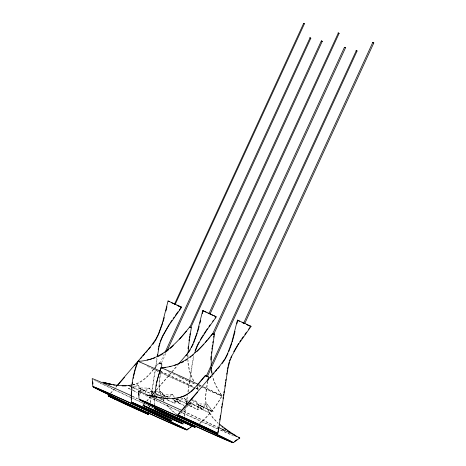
<?xml version="1.0" encoding="UTF-8"?>
<svg xmlns="http://www.w3.org/2000/svg" width="466" height="466" viewBox="0 0 466 466"><rect width="100%" height="100%" fill="white"/><g stroke="black" fill="none" stroke-linecap="round" stroke-linejoin="round"><path stroke-width="0.35" stroke-dasharray="2.33 1.75" d="M154.467 398.249L154.415 404.727M154.753 399.554L154.724 404.762M187.67 354.993L187.67 357.731M187.979 354.999L187.979 357.725M162.145 364.097L160.654 363.422L162.145 364.097L161.69 367.161M149.347 407.307L149.569 405.88M150.116 402.298L150.768 398.005M151.316 394.422L155.044 370.086M155.481 367.22L156.902 357.917M149.65 407.36L149.871 405.927M150.308 403.061L151.077 398.051M151.84 393.042L155.347 370.132M155.458 369.416L157.211 357.964M160.537 372.66C159.063 380.53 157.724 389.145 161.481 396.607M161.382 367.126L161.556 364.156M161.055 371.315C159.605 379.569 157.788 388.621 161.766 396.484M184.152 416.173L185.462 407.581M186.01 404.005L187.326 395.413M187.874 391.836L189.406 381.811M189.843 378.945L193.308 356.63M184.454 416.22L185.876 406.917M186.423 403.335L187.629 395.459M188.177 391.883L189.709 381.858M189.819 381.147L193.611 356.7M207.428 381.281L205.174 397.923L206.112 405.35L208.826 412.06L212.945 418.089L218.094 423.472M207.737 381.316L205.483 397.917L206.409 405.269L209.1 411.915L213.189 417.897L218.309 423.245M130.23 389.209L128.354 388.306L129.466 385.9L134.458 388.3L133.346 390.712L137.167 392.436M133.375 387.572L132.268 389.984L137.208 392.273M140.196 390.898L141.029 389.093L144.938 390.764L144.105 392.57M139.951 392.821L140.784 391.009L141.454 391.463L133.975 388.131L137.697 384.899L143.411 392.04M141.175 392.063L140.342 393.875L139.678 393.421M145.188 393.304L146.021 391.498L138.495 387.928L149.26 388.091L152.778 392.488M164.341 353.892L160.083 363.154L161.143 363.643L166.007 353.059M155.673 395.768L156.5 393.956L163.91 397.399M157.03 395.896L157.584 394.69L155.714 393.787M163.327 397.282L164.154 395.477L168.069 397.149M159.657 398.535L163.473 400.259L164.306 398.453M175.035 403.451L174.366 403.003L175.478 400.591L176.148 401.04L175.035 403.451L168.04 400.294L169.152 397.882M179.602 403.486L174.61 401.08L175.723 398.669L180.715 401.075L179.602 403.486L184.058 405.496M174.61 401.08L178.525 402.752L179.631 400.341L176.369 398.948M186.732 403.067L187.285 401.861M187.478 404.832L190.087 405.944L191.194 403.539L199.273 407.43L198.167 409.835L186.179 404.272M191.171 406.678L192.277 404.267L189.779 403.067M197.741 407.465L198.848 405.053L202.757 406.731L201.65 409.142L197.741 407.465L209.729 413.033L210.836 410.622L210.172 410.167L209.059 412.579L209.729 413.033M198.167 409.835L197.497 409.387L198.603 406.975M202.733 409.87L203.84 407.459L198.848 405.053M193.116 399.012L187.146 406.742L179.975 414.227M190.186 402.519L179.765 414.006M110.494 393.182L113.797 389.337M115.684 387.141L116.634 386.046M110.727 393.386L115.451 387.893M115.923 387.345L116.867 386.244M153.372 369.264C147.955 376.441 141.116 383.116 131.989 384.957M153.827 368.734L159.057 362.676L160.543 363.352M153.599 369.474C148.252 376.446 141.676 383.163 132.74 385.033M155.423 367.348L159.122 363.049M146.604 401.115L149.906 397.271M156.046 390.135L171.162 372.567M171.634 372.014L176.83 365.973M146.837 401.313L150.145 397.475M156.285 390.333L178.006 365.076M199.518 423.396C208.535 415.695 216.102 406.323 221.74 395.89L215.642 385.522L212.432 376.633M199.716 423.629C208.809 415.87 216.422 406.404 222.101 395.89C217.937 389.186 213.696 382.341 212.164 374.483M152.464 392.43L149.26 388.091L145.543 391.323L151.747 394.079M165.657 397.329L160.822 391.289L157.106 394.516L162.04 396.7M169.199 397.248L172.385 394.481L174.587 397.224M201.673 408.554L200.73 407.913L195.516 400.865L191.8 404.092L201.673 408.554L195.516 400.865L191.928 400.812M203.362 407.284L207.079 404.057L213.236 411.746L196.314 403.894L207.079 404.057L212.292 411.111L213.236 411.746M133.107 386.821L137.697 384.899L142.503 391.411M138.495 387.928L144.011 390.292L149.26 388.091M165.232 397.253L160.822 391.289L155.58 393.485L162.768 396.822M172.385 394.481L161.62 394.312L167.143 396.677L172.385 394.481L174.395 397.189M176.864 399.082L178.705 399.869L183.954 397.673L187.472 402.065M195.516 400.865L190.268 403.061L200.73 407.913M196.314 403.894L201.836 406.253L207.079 404.057M132.67 384.823L137.697 384.899M152.621 392.355L150.058 391.12L155.085 391.195M155.801 391.207L160.822 391.289M187.315 401.931L184.752 400.702L188.34 400.754M161.789 364.278L160.525 363.684L161.551 364.255M159.057 362.676L160.549 363.375M160.129 363.177L161.143 363.643L160.438 363.282M159.238 363.09L159.57 363.276M161.69 364.313L161.358 364.127M159.191 363.142L160.986 363.905L160.63 363.73M160.31 363.585L159.966 363.433L160.869 363.946L160.584 363.765M184.752 400.702L189.045 402.537M189.889 402.979L191.194 403.539M150.058 391.12L152.51 392.168M130.113 386.174L132.07 387.013M128.354 388.306L130.311 389.145M159.337 363.206L160.415 363.631L159.762 363.439M203.84 407.459L210.836 410.622M186.435 403.661L180.231 400.9L183.954 397.673L187.157 402.012M186.814 403.876L190.105 405.362L187.909 402.612M172.618 399.49L178.542 402.17L175.024 397.772M201.836 406.253L212.292 411.111M201.65 409.142L209.059 412.579M178.705 399.869L190.105 405.362M190.087 405.944L197.497 409.387M167.143 396.677L168.447 397.282M173.626 399.729L178.542 402.17M178.525 402.752L184.082 405.333M166.956 399.56L174.366 403.003M144.011 390.292L151.73 393.916M159.716 398.372L163.473 400.259M132.449 387.095L141.6 391.347M160.758 363.451L161.102 363.62M160.054 363.503L159.197 363.165M161.62 394.312L168.028 397.399M166.793 399.688L168.04 400.294M130.853 389.512L133.346 390.712M177.843 415.241L172.047 410.476L166.927 405.123M176.597 414.618L171.838 410.703L166.688 405.321M174.791 397.731L177.598 401.529M162.844 399.146L164.481 401.535M162.57 399.292L164.067 401.482M196.873 386.034L198.621 388.924M196.92 386.698L198.615 389.506M193.804 380.763C190.285 374.577 188.433 367.476 188.089 360.381M193.53 380.908C189.988 374.681 188.124 367.54 187.786 360.404M198.312 389.32A33.692 0.53 24.7 0 1 196.343 388.533M195.207 388.056A33.692 0.53 24.7 0 1 160.787 372.515M158.271 371.338A33.692 0.53 24.7 0 1 153.716 369.206M160.7 371.344A33.692 0.53 24.7 0 1 193.099 386.46M196.308 388.038A33.692 0.53 24.7 0 1 198.295 389.069M197.957 389.326A33.366 0.524 24.7 0 1 194.252 387.799M192.848 387.199A33.366 0.524 24.7 0 1 160.799 372.678M158.306 371.518A33.366 0.524 24.7 0 1 153.792 369.404M153.18 369.119A33.366 0.524 24.7 0 1 146.103 365.758M160.712 371.518A33.366 0.524 24.7 0 1 194.206 387.182M195.97 388.062A33.366 0.524 24.7 0 1 197.939 389.081M152.813 407.482A55.769 0.874 24.7 0 1 145.747 404.255M143.248 403.102A55.769 0.874 24.7 0 1 131.097 397.492M130.451 397.189A55.769 0.874 24.7 0 1 98.722 382.143M132.251 396.141A55.769 0.874 24.7 0 1 137.487 398.529M153.908 408.257A55.268 0.868 24.7 0 1 145.462 404.395M144.804 404.092A55.268 0.868 24.7 0 1 132.385 398.366M131.738 398.063A55.268 0.868 24.7 0 1 96.911 381.508M96.223 381.165A55.268 0.868 24.7 0 1 94.505 380.273M132.239 396.426A55.268 0.868 24.7 0 1 137.429 398.797M203.572 386.832A33.692 0.53 24.7 0 1 222.096 395.896A33.692 0.53 24.7 0 1 202.995 387.648M200.386 386.46A33.692 0.53 24.7 0 1 198.528 385.615M194.736 383.885A33.692 0.53 24.7 0 1 182.072 378.043M181.402 377.728A33.692 0.53 24.7 0 1 176.841 375.59M199.058 384.73A33.692 0.53 24.7 0 1 202.908 386.524M203.392 386.926A33.366 0.524 24.7 0 1 221.723 395.908A33.366 0.524 24.7 0 1 201.498 387.13M200.234 386.559A33.366 0.524 24.7 0 1 198.394 385.72M194.007 383.716A33.366 0.524 24.7 0 1 188.299 381.089M187.676 380.804A33.366 0.524 24.7 0 1 176.917 375.788M174.954 374.868A33.366 0.524 24.7 0 1 171.173 373.074M169.863 372.445A33.366 0.524 24.7 0 1 168.034 371.565M198.924 384.846A33.366 0.524 24.7 0 1 202.733 386.623M230.152 434.166A55.769 0.874 24.7 0 1 219.288 429.378M218.624 429.087A55.769 0.874 24.7 0 1 181.926 412.381M179.305 411.169A55.769 0.874 24.7 0 1 155.836 400.154M155.271 399.886A55.769 0.874 24.7 0 1 148.171 396.473M183.744 411.303A55.769 0.874 24.7 0 1 217.587 427.025M233.781 435.99A55.268 0.868 24.7 0 1 218.251 429.192M217.587 428.895A55.268 0.868 24.7 0 1 181.233 412.334M180.587 412.037A55.268 0.868 24.7 0 1 143.167 394.277M183.686 411.571A55.268 0.868 24.7 0 1 218.129 427.578"/><path stroke-width="0.7" d="M131.645 391.877L131.639 399.706M188.066 352.902L188.905 343.436L191.299 327.802L189.615 327.021C176.509 343.698 160.514 360.632 137.75 361.354C132.74 374.32 130.602 388.359 131.412 402.228M210.853 359.979L211.005 356.467M131.925 388.015L132.018 386.728M154.561 396.962L156.413 382.819L160.881 367.738C183.633 367.016 199.652 350.1 212.723 333.4L214.43 334.186L211.314 356.49L211.162 365.443M154.869 396.98L154.962 395.692M188.019 348.743L188.235 346.739M211.366 353.123L211.512 351.789M132.42 383.524L132.583 382.237M155.225 392.471L155.388 391.19M211.82 349.145L212.001 347.869M157.234 355.768L157.45 354.335M148.666 413.802L148.887 412.369M157.426 356.531L158.918 347.118L160.444 341.764L162.698 336.347L168.739 325.618L181.658 307.216L168.057 300.966L162.494 322.752L158.277 334.314L155.638 339.551L150.635 346.512L117.106 385.498M207.947 379.936L208.372 377.163M217.855 432.192L218.076 430.765M218.292 429.332L218.513 427.899M219.719 420.023L219.935 418.59M220.156 417.163L220.377 415.73M221.577 407.855L221.799 406.422M222.02 404.989L222.235 403.562M223.004 398.547L223.22 397.119M223.441 395.686L223.663 394.253M223.878 392.821L224.099 391.388M224.862 386.378L225.084 384.945M225.305 383.518L225.521 382.085M225.742 380.652L225.958 379.219M226.726 374.21L226.948 372.777M227.163 371.35L227.385 369.917M218.053 432.955L227.798 369.247L229.831 360.917L232.085 355.506L238.12 344.776L251.046 326.375L244.947 323.445L237.444 320.125L231.882 341.91L227.664 353.473L225.026 358.709L220.022 365.67L177.989 414.536M188.986 340.774L189.202 339.353M189.423 337.932L189.645 336.51M189.86 335.089L190.081 333.668M212.222 346.448L212.444 345.026M212.77 342.894L212.991 341.473M213.649 337.209L213.871 335.788M158.207 349.442L158.411 348.248M227.594 368.6L227.897 366.806M133.241 378.409L133.468 377.134M156.139 386.069L156.366 384.794M133.736 375.864L134.488 372.701M165.972 310.938L166.979 306.715M156.716 382.883L157.764 378.456M194.753 352.68L197.392 345.929L200.211 340.524L206.875 330.021L216.352 316.798L202.751 310.542L197.188 332.328L192.971 343.896L190.332 349.133L187.256 353.776L178.245 364.33M202.326 313.583L203.1 311.02M236.862 323.812L237.497 321.208M200.007 323.142L200.665 320.521M233.868 335.998L235.027 331.408M163.17 321.505L164.294 317.509M197.671 331.751L199.18 326.421M232.179 341.997L233.682 336.668M158.615 347.053L159.768 343.005M228.194 365.536L229.15 362.164M134.785 371.437L135.344 369.555M135.717 368.303L136.27 366.422M157.916 377.821L159.215 373.435M162.791 322.839L158.813 333.813M197.269 333.079L193.757 342.76M230.221 347.921L231.742 343.314M136.515 365.74L137.738 362.315M159.401 372.806L161.108 368.018M228.707 351.708L229.971 348.551M160.153 341.66L162.168 336.819M195.097 350.636L197.112 345.795M229.534 360.818L230.291 359.001M230.798 357.795L231.555 355.977M175.245 304.263L304.42 23.789L303.628 23.411L174.593 303.96M164.947 352.57L310.03 37.828L310.828 38.206L167.224 350.415M189.615 327.027L190.769 327.557L322.251 41.323L321.33 40.909L189.878 327.161M209.018 313.426L338.322 32.993L339.114 33.371L210.079 313.921L209.281 313.536M344.456 47.293L212.84 333.452L213.9 333.941L345.516 47.782L344.456 47.293L345.516 47.782M207.114 376.289L206.356 375.934L356.286 50.596L357.084 50.975L207.399 376.412L208.401 376.872L206.91 376.173M372.748 42.458L243.706 323.008L244.772 323.497L373.808 42.948L372.748 42.458L373.808 42.948M158.562 334.442L155.906 339.708L152.813 344.386M191.485 347.531L193.256 344.019M227.944 353.601L225.288 358.867L222.195 363.544M162.418 336.219L169.63 323.724M197.427 345.195L198.999 342.178M233.693 351.76L238.627 343.459M200.304 339.778L203.17 335.031M188.276 352.791L190.21 349.873M170.393 322.571L171.931 320.264M203.939 333.877L206.24 330.423M239.78 341.729L240.928 339.999M173.102 318.61L174.272 316.95M206.619 329.846L207.399 328.74M208.96 326.532L210.131 324.872M241.703 338.869L243.264 336.662M179.235 310.065L180.802 307.886M215.1 318.01L215.886 316.921M248.623 329.217L249.793 327.586M175.443 315.296L177.995 311.777M212.688 321.359L213.539 320.183M244.825 334.448L246.531 332.107M185.951 355.826L187.507 353.962M186.4 331.215L179.509 339.219M205.314 342.516L207.189 340.331M208.127 339.236L209.997 337.058M210.935 335.963L212.805 333.778M108.601 395.378L109.551 394.283M124.422 377.46L117.339 385.697L116.005 385.417M134.814 365.379L136.229 363.736M137.645 362.088L139.066 360.439M140.482 358.791L141.897 357.148M142.841 356.047L144.734 353.851M145.677 352.756L147.565 350.554M148.508 349.459L150.396 347.263M143.295 404.96L145.66 402.21M151.322 395.622L155.574 390.683M152.504 394.725L153.448 393.63M205.104 375.66C197.561 384.398 190.489 395.418 178.245 397.731C168.465 399.519 158.516 397.684 149.097 394.935M197.118 385.434L205.331 375.87M178.222 414.74L179.643 413.092M181.058 411.443L182.474 409.795M183.418 408.699L185.305 406.503M186.254 405.403L197.584 392.226M207.504 380.699L208.448 379.598M209.863 377.949L211.284 376.301M212.7 374.658L214.115 373.01M215.531 371.361L216.952 369.713M217.896 368.618L219.783 366.422M203.91 344.153L197.007 351.463M191.427 391.603L194.38 388.621M170.282 348.434L173.364 345.556M165.552 352.145L168.704 349.669M190.256 357.294L191.305 356.467M192.359 355.645L193.413 354.818M186.72 429.78L188.421 428.551M190.122 427.328L191.829 426.099M187.047 429.926L192.936 425.679M234.678 441.325L236.949 439.688M233.303 442.7L239.78 438.028M185.748 395.349L187.449 394.224M188.584 393.473L190.291 392.349M160.619 355.238L163.083 353.688M185.596 360.463L187.443 359.303M157.362 356.775L159.966 355.546M181.14 362.851L183.75 361.622M178.996 397.801L185.177 395.721M149.825 359.507L151.689 358.902M152.924 358.5L154.788 357.9M174.197 365.49L177.296 364.488M147.151 360.02L148.485 359.764M169.607 366.532L170.946 366.276M161.754 367.907L163.048 367.691M164.347 367.476L165.64 367.26M131.989 384.957C122.209 386.751 112.254 384.916 102.84 382.161M126.117 385.912L122.092 385.912M128.756 385.621L130.072 385.475M172.373 398.686L174.354 398.465M176.993 398.18L178.309 398.034M163.613 398.424L167.673 398.646M109.941 384.351L111.962 384.706M113.314 384.945L114.659 385.178M158.219 397.481L159.57 397.714M160.916 397.952L162.267 398.185M103.714 382.405L110.739 384.252L110.005 384.048M103.621 382.702L105.543 383.203M108.747 384.048L110.669 384.555M149.97 395.174L156.995 397.02L156.261 396.822M152.44 396.147L156.925 397.323M105.363 383.145L109.289 384.182M150.967 395.745L152.93 396.263M168.267 301.403L168.826 301.607M237.654 320.561L238.208 320.765M181.658 307.216L176.969 305.183M251.046 326.375L249.753 325.856M191.281 327.796L190.874 327.621M250.021 326.293L250.574 326.503L250.015 326.194M180.639 307.141L181.192 307.344L180.627 307.036M214.43 334.186L213.667 333.854M206.694 376.114L205.314 375.45L206.799 376.126M206.828 376.155L206.339 375.922L207.399 376.412L207.02 376.266M215.77 316.583L214.11 315.861M206.356 375.934L206.694 376.079M205.821 376.004L206.584 376.347M339.114 33.371L338.054 32.876M304.42 23.789L303.36 23.3M357.084 50.975L356.018 50.485M322.39 41.398L321.33 40.909M310.828 38.206L309.762 37.717M246.357 324.342L247.656 324.93M212.962 315.348L210.277 314.131M213.644 334.18L214.034 334.349L213.644 334.151M206.275 376.278L206.019 376.208M242.11 322.489L243.433 323.095M243.881 323.299L244.778 323.713M174.045 303.937L175.397 304.554M242.145 322.408L243.543 323.055M207.918 313.047L208.85 313.478M210.09 314.136L211.413 314.748M173.696 303.681L171.465 302.644M247.335 324.907L248.43 325.425M205.005 311.678L206.158 312.22M177.954 305.748L179.952 306.698M239.699 321.255L237.444 320.125M204.056 311.218L202.751 310.542M169.362 301.642L168.057 300.966M237.794 320.649L238.213 320.87M215.321 316.612L215.741 316.828M168.412 301.49L168.832 301.712M229.295 431.65L235.196 435.261M230.192 432.221L219.358 424.112M223.913 428.26L226.132 429.792M227.245 430.561L229.47 432.099M219.154 424.345L220.208 425.213M221.799 426.518L222.853 427.386M212.164 374.483L211.249 367.435M211.319 370.948L211.535 372.386M138.915 393.275L139.089 395.366M138.449 391.434L139.118 399.397M92.775 381.893L92.95 383.984M92.862 386.623L92.192 378.666A55.769 0.874 24.7 0 1 131.598 395.844M210.941 367.458L210.999 368.792M137.75 361.354A33.692 0.53 24.7 0 1 160.083 371.058M160.881 367.738A33.692 0.53 24.7 0 1 197.805 384.153M139.573 392.151A55.769 0.874 24.7 0 1 181.775 410.406M218.834 427.619A55.769 0.874 24.7 0 1 238.691 437.725M146.86 395.069A55.268 0.868 24.7 0 1 148.339 395.71M222.55 429.681A55.268 0.868 24.7 0 1 223.942 430.345M234.847 435.652A55.268 0.868 24.7 0 1 236.74 436.619M149.819 408.845A21.879 0.344 24.7 0 0 182.55 423.687A21.879 0.344 24.7 0 0 156.925 411.472A21.879 0.344 24.7 0 0 149.819 408.845M149.621 408.758A22.199 0.349 24.7 0 0 182.835 423.821A22.199 0.349 24.7 0 0 156.838 411.426A22.199 0.349 24.7 0 0 149.621 408.758M184.513 418.421A21.879 0.344 24.7 0 0 217.243 433.269A21.879 0.344 24.7 0 0 191.619 421.048A21.879 0.344 24.7 0 0 184.513 418.421M184.315 418.334A22.199 0.349 24.7 0 0 217.523 433.397A22.199 0.349 24.7 0 0 191.532 421.002A22.199 0.349 24.7 0 0 184.315 418.334M115.125 399.263A21.879 0.344 24.7 0 0 147.856 414.111A21.879 0.344 24.7 0 0 122.238 401.89A21.879 0.344 24.7 0 0 115.125 399.263M114.933 399.181A22.199 0.349 24.7 0 0 148.141 414.245A22.199 0.349 24.7 0 0 122.144 401.843A22.199 0.349 24.7 0 0 114.933 399.181M138.373 405.711A22.024 0.344 24.7 0 0 171.313 420.652A22.024 0.344 24.7 0 0 145.526 408.356A22.024 0.344 24.7 0 0 138.373 405.711M138.163 405.618A22.368 0.349 24.7 0 0 171.622 420.792A22.368 0.349 24.7 0 0 145.427 408.303A22.368 0.349 24.7 0 0 138.163 405.618M108.712 394.574A51.476 0.81 24.7 0 0 185.713 429.501A51.476 0.81 24.7 0 0 125.436 400.754A51.476 0.81 24.7 0 0 108.712 394.574M108.496 394.481A51.831 0.816 24.7 0 0 186.033 429.646A51.831 0.816 24.7 0 0 125.331 400.702A51.831 0.816 24.7 0 0 108.496 394.481M161.498 412.095A22.024 0.344 24.7 0 0 194.439 427.037A22.024 0.344 24.7 0 0 168.651 414.74A22.024 0.344 24.7 0 0 161.498 412.095M161.288 412.002A22.368 0.349 24.7 0 0 194.747 427.182A22.368 0.349 24.7 0 0 168.558 414.688A22.368 0.349 24.7 0 0 161.288 412.002M154.968 407.342A51.476 0.81 24.7 0 0 231.969 442.275A51.476 0.81 24.7 0 0 171.692 413.528A51.476 0.81 24.7 0 0 154.968 407.342M154.753 407.249A51.831 0.816 24.7 0 0 232.289 442.42A51.831 0.816 24.7 0 0 171.593 413.476A51.831 0.816 24.7 0 0 154.753 407.249"/></g></svg>
